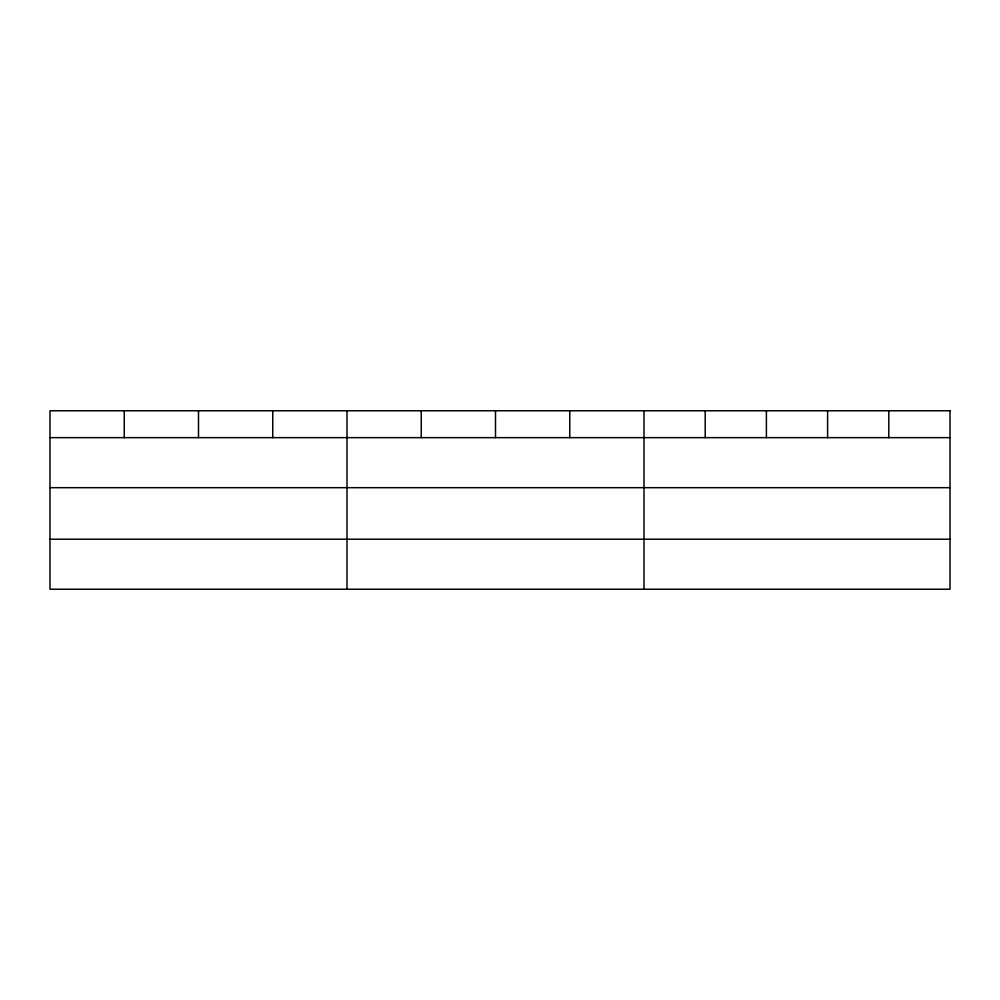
<?xml version="1.0" encoding="UTF-8"?>
<svg xmlns="http://www.w3.org/2000/svg" width="1000" height="1000" viewBox="0 0 1000 1000"><rect width="100%" height="100%" fill="white"/><g stroke="black" fill="none" stroke-linecap="round" stroke-linejoin="round"><path stroke-width="1.5" d="M50 437.65L950 437.65M50 487.675L950 487.675M50 539.212L950 539.212M888.8 410.763L888.8 437.65M827.6 410.763L827.6 437.65M766.4 410.763L766.4 437.65M705.2 410.763L705.2 437.65M644 410.763L644 589.237M569.75 410.763L569.75 437.65M495.5 410.763L495.5 437.65M421.25 410.763L421.25 437.65M347 410.763L347 589.237M272.75 410.763L272.75 437.65M198.5 410.763L198.5 437.65M124.25 410.763L124.25 437.65M950 410.763L50 410.763L50 589.237L950 589.237L950 410.763"/></g></svg>
